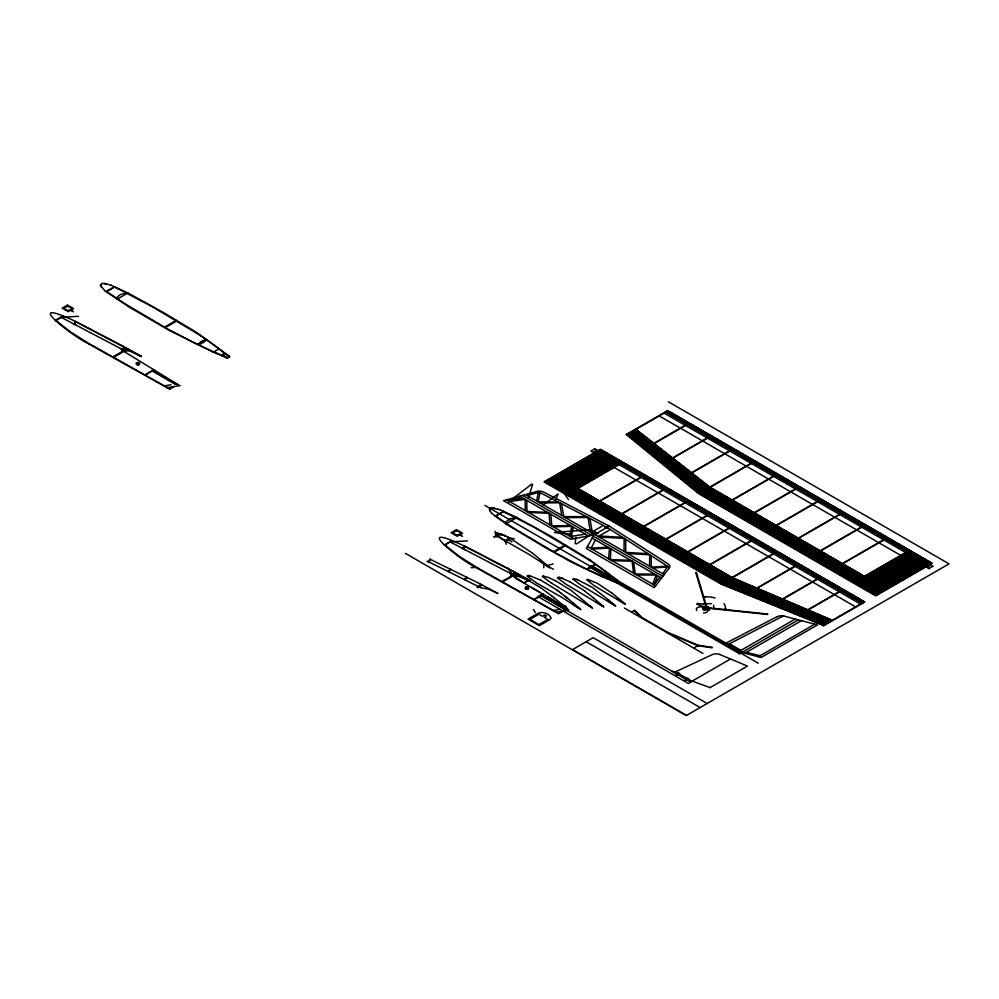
<?xml version="1.0" encoding="UTF-8"?>
<svg xmlns="http://www.w3.org/2000/svg" width="999" height="999" viewBox="0 0 999 999"><rect width="100%" height="100%" fill="white"/><g stroke="black" fill="none" stroke-linecap="round" stroke-linejoin="round"><path stroke-width="1.5" d="M141.209 356.606C137.437 355.132 126.711 347.864 125.075 352.085M496.366 533.741L495.979 533.928M751.985 539.435L751.985 536.863M760.714 544.48L760.714 541.895M811.812 496.416L811.812 493.843M820.541 501.461L820.541 498.876M839.222 512.25L839.222 509.665M847.951 517.282L847.951 514.71M854.182 520.879L854.182 518.306M875.361 533.116L875.361 530.531M880.356 536.001L880.356 533.416M889.085 541.033L889.085 538.461M890.321 541.745L890.321 539.173M895.316 544.63L895.316 542.057M916.495 556.855L916.495 554.283M921.49 559.74L921.49 557.167M922.726 560.451L922.726 557.879M930.219 564.348L930.219 562.2M931.455 563.623L931.455 562.912M100.687 285.826L105.007 290.859M491.645 513.299L489.498 509.79M497.052 535.489L495.317 533.666L496.166 534.64M501.136 538.286L495.991 534.84M515.234 577.647L513.973 576.298M514.91 576.91L523.551 582.679M526.923 575.973L536.188 582.779L561.475 597.115L580.282 609.265M554.258 600.674L531.505 587.549M625.212 604.183L623.214 602.422M649.6 566.196L649.65 554.757M624.038 551.436L624.125 538.349M606.143 455.232L606.168 452.672M614.872 460.277L614.897 457.717M621.091 463.873L621.128 461.313M623.588 465.309L623.626 462.749M629.82 468.906L629.845 466.346M632.317 470.354L632.342 467.782M638.548 473.951L638.573 471.378M641.046 475.387L641.071 472.827M644.78 477.547L644.805 474.975M647.277 478.983L647.302 476.423M653.508 482.579L653.533 480.019M656.006 484.016L656.031 481.456M659.727 486.176L659.765 483.616M662.225 487.612L662.262 485.052M664.722 489.06L664.76 486.501M668.456 491.208L668.493 488.648M670.953 492.657L670.991 490.097M673.451 494.093L673.476 491.533M677.185 496.253L677.21 493.693M679.682 497.689L679.707 495.129M683.416 499.85L683.441 497.29M685.913 501.286L685.938 498.726M688.411 502.734L688.436 500.174M692.145 504.882L692.17 502.322M694.642 506.331L694.667 503.771M697.14 507.767L697.165 505.207M700.861 509.927L700.898 507.367M703.358 511.363L703.396 508.803M705.856 512.812L705.893 510.252M707.092 513.523L707.13 510.964M709.59 514.96L709.627 512.4M712.087 516.408L712.125 513.848M714.585 517.844L714.622 515.284M715.821 518.556L715.846 515.996M718.318 442.445L718.343 439.885M718.318 520.004L718.343 517.445M720.816 443.881L720.841 441.321M720.816 521.441L720.841 518.881M722.052 444.605L722.077 442.033M722.052 522.152L722.077 519.592M723.313 445.329L723.338 442.769M724.55 446.041L724.575 443.481M724.55 523.601L724.575 521.041M727.047 447.477L727.072 444.917M727.047 525.037L727.072 522.477M728.283 448.189L728.308 445.629M729.545 448.926L729.57 446.366M729.545 526.485L729.57 523.913M730.781 449.637L730.806 447.077M730.781 527.197L730.806 524.637M732.042 450.362L732.067 447.802M733.278 451.073L733.303 448.514M733.278 528.633L733.303 526.073M735.776 452.522L735.801 449.962M735.776 530.082L735.801 527.509M737 453.234L737.037 450.674M738.273 453.958L738.298 451.398M738.273 531.518L738.298 528.958M739.497 454.67L739.535 452.11M739.497 532.23L739.535 529.67M741.995 456.118L742.032 453.558M741.995 533.678L742.032 531.106M744.492 457.554L744.53 454.995M744.492 535.114L744.53 532.554M745.729 458.266L745.766 455.706M745.729 535.826L745.766 533.266M746.99 459.003L747.027 456.443M746.99 536.55L747.027 533.99M748.226 459.715L748.263 457.155M748.226 537.275L748.263 534.702M750.724 461.151L750.761 458.591M750.724 538.711L750.761 536.151M751.96 461.863L751.985 459.303M753.221 462.599L753.258 460.039M753.221 540.147L753.258 537.587M754.457 463.311L754.482 460.751M754.457 540.871L754.482 538.299M755.719 541.595L755.756 539.035M756.955 464.747L756.98 462.187M756.955 542.307L756.98 539.747M759.452 466.196L759.477 463.636M759.452 543.743L759.477 541.183M760.689 466.908L760.714 464.348M761.95 467.632L761.975 465.072M761.95 545.192L761.975 542.632M763.186 468.344L763.211 465.784M763.186 545.904L763.211 543.344M765.684 469.792L765.709 467.232M765.684 547.34L765.709 544.78M766.92 470.504L766.945 467.944M768.181 471.228L768.206 468.668M768.181 548.788L768.206 546.228M769.417 471.94L769.442 469.38M769.417 549.5L769.442 546.94M770.679 550.224L770.704 547.664M771.915 473.389L771.94 470.829M771.915 550.936L771.94 548.376M774.412 474.825L774.437 472.265M774.412 552.385L774.437 549.825M775.636 475.536L775.674 472.977M776.91 476.273L776.935 473.713M776.91 553.821L776.935 551.261M778.134 476.985L778.171 474.425M778.134 554.532L778.171 551.972M779.407 555.269L779.432 552.709M780.631 478.421L780.669 475.861M780.631 555.981L780.669 553.421M783.129 479.87L783.166 477.31M783.129 557.417L783.166 554.857M784.365 480.581L784.402 478.022M785.626 558.866L785.664 556.306M786.862 482.017L786.9 479.458M786.862 559.577L786.9 557.017M788.124 560.302L788.161 557.742M789.36 483.466L789.397 480.906M789.36 561.013L789.397 558.453M790.596 484.178L790.621 481.618M791.857 484.902L791.895 482.342M791.857 562.462L791.895 559.902M793.094 485.614L793.119 483.054M793.094 563.174L793.119 560.614M794.355 563.898L794.392 561.338M795.591 487.062L795.616 484.49M795.591 564.61L795.616 562.05M796.852 565.347L796.89 562.787M798.089 488.499L798.114 485.939M798.089 566.058L798.114 563.498M799.325 489.21L799.35 486.65M800.586 567.494L800.611 564.934M801.822 490.659L801.847 488.086M801.822 568.206L801.847 565.646M803.084 568.943L803.109 566.383M804.32 492.095L804.345 489.535M804.32 569.655L804.345 567.095M806.817 493.543L806.842 490.971M806.817 571.091L806.842 568.531M808.054 494.255L808.079 491.683M808.054 571.803L808.079 569.243M809.315 572.539L809.34 569.979M810.551 495.691L810.576 493.131M810.551 573.251L810.576 570.691M811.812 573.975L811.837 571.416M813.049 497.14L813.074 494.567M813.049 574.687L813.074 572.127M814.272 497.852L814.31 495.279M815.546 576.136L815.571 573.576M816.77 499.288L816.807 496.728M816.77 576.848L816.807 574.288M818.044 577.572L818.069 575.012M819.267 500.736L819.305 498.164M819.267 578.284L819.305 575.724M820.541 579.02L820.566 576.448M821.765 502.172L821.802 499.612M821.765 579.732L821.802 577.172M823.001 502.884L823.039 500.324M824.262 581.168L824.3 578.608M825.499 504.32L825.536 501.76M825.499 581.88L825.536 579.32M826.76 582.617L826.797 580.044M827.996 505.769L828.034 503.209M827.996 583.329L828.034 580.756M829.257 584.053L829.295 581.493M830.494 584.765L830.531 582.205M831.73 507.917L831.755 505.357M831.73 585.476L831.755 582.917M832.991 586.213L833.029 583.641M834.227 509.365L834.252 506.805M834.227 586.925L834.252 584.353M835.489 587.649L835.526 585.089M836.725 510.801L836.75 508.241M836.725 588.361L836.75 585.801M837.961 511.513L837.986 508.953M837.986 589.085L838.024 586.525M839.222 589.81L839.247 587.237M840.459 512.962L840.484 510.402M840.459 590.521L840.484 587.949M841.72 591.246L841.745 588.686M842.956 514.398L842.981 511.838M842.956 591.957L842.981 589.398M844.217 592.682L844.242 590.122M845.454 593.406L845.479 590.834M846.69 516.558L846.715 513.998M847.951 594.842L847.976 592.282M849.187 517.994L849.212 515.434M849.187 595.554L849.212 592.994M850.449 596.278L850.474 593.718M851.685 519.443L851.71 516.883M851.685 596.99L851.71 594.43M852.909 520.154L852.946 517.594M852.946 597.727L852.971 595.167M854.182 598.438L854.207 595.879M855.406 521.59L855.444 519.03M855.406 599.15L855.444 596.59M857.904 523.039L857.941 520.479M861.638 525.187L861.675 522.627M864.135 526.635L864.172 524.075M866.633 528.071L866.67 525.511M870.366 530.232L870.391 527.672M872.864 531.668L872.889 529.108M876.598 533.828L876.623 531.268M879.095 535.264L879.12 532.704M881.593 536.713L881.618 534.153M885.326 538.861L885.351 536.301M887.824 540.309L887.849 537.749M894.043 543.906L894.08 541.346M896.54 545.342L896.578 542.782M900.274 547.502L900.311 544.942M902.771 548.938L902.809 546.378M909.003 552.534L909.028 549.974M911.5 553.983L911.525 551.411M917.731 557.579L917.756 555.007M923.963 561.176L923.988 558.603M926.46 562.612L926.485 560.052M599.912 451.635L599.937 449.625M555.456 580.706L547.489 577.135L542.594 576.46M496.353 533.491C493.581 533.691 497.839 533.266 496.016 533.266M610.901 548.938L610.377 559.627L630.469 560.239M665.958 412.212L669.392 411.65M222.44 354.408C227.198 352.822 220.192 356.631 224.5 354.32M595.754 533.229C600.486 531.643 593.493 535.427 597.802 533.166M604.982 527.784C609.615 529.495 602.959 525.624 607.117 527.784M611.425 579.045C616.146 577.347 608.94 581.181 613.548 579.045M735.551 650.749C740.296 649.175 733.278 652.896 737.587 650.686M608.603 558.816L609.49 548.126L592.032 549.038M713.823 607.854L713.561 605.194M728.608 645.541C723.576 644.093 731.131 647.452 726.573 645.579M575.112 543.818L575.936 537.2M495.442 533.478C496.528 533.528 495.204 532.729 495.966 534.415M536.65 500.986L538.274 492.519M571.416 536.313L573.176 527.26M569.83 536.213L571.765 526.348L553.259 526.848M540.059 492.607L538.186 501.835L558.066 501.948M515.059 575.936L514.497 575.549L517.295 575.736M528.633 497.714L532.542 484.365M654.857 583.578L657.504 575.849M652.734 584.19L656.093 575.024L636.813 574.999M429.033 562.037L430.144 559.253M555.781 499.712L558.016 494.218M726.498 645.366L728.546 645.329M428.708 561.85L429.857 559.115L479.707 583.666M597.852 533.404L595.804 533.404M737.637 650.923L735.639 650.986M74.188 324.088L75.487 321.416M463.174 548.663L464.46 545.991M74.538 324.3L75.812 321.703M463.524 548.876L464.785 546.278M590.983 548.501L595.392 539.947M593.181 536.263L586.363 548.551L654.208 587.649L669.342 567.882A6.194 3.571 0 0 0 668.281 564.023L609.253 526.073L543.618 492.045A6.194 3.571 0 0 0 536.775 491.496L503.508 500.649L570.504 539.285L591.858 535.302M124.9 350.786L61.026 317.27M564.535 606.043L565.834 606.955L565.272 606.331M662.674 573.738L667.782 566.383M653.858 584.84L659.902 577.172M732.067 577.709L555.307 475.661L731.917 577.859L832.08 620.416M586.6 579.645L593.893 585.489L625.499 604.42L617.394 599.138M703.383 608.803L704.045 608.803M703.983 609.053L703.421 609.04M704.445 609.452L705.107 609.452M705.032 609.702L704.457 609.665M725.374 609.64L726.161 608.866M573.151 579.083L574.325 578.846M464.91 579.795L467.307 577.584M464.31 579.457L466.758 577.235M123.726 346.478L75.4 321.366C20.03 295.379 71.179 335.427 88.436 343.756M512.674 571.178L464.41 546.091C409.091 519.742 459.99 560.039 477.422 568.331L556.018 612.212M447.952 571.465L450.561 569.18M448.476 571.665L450.974 569.517M508.479 501.923L531.805 484.04M542.994 505.257L557.667 494.118M76.124 325.15L73.127 323.589M430.082 562.512L427.085 561.288L429.582 562.25M465.109 549.725L462.112 548.164M667.694 410.639L932.067 563.274L875.661 595.841L698.513 493.568L626.261 434.553L626.823 434.203L699.1 493.231L876.335 595.454M576.435 543.931L595.566 531.705M100.462 285.04C102.273 281.493 108.179 284.69 111.301 285.327M100.599 285.564L100.462 284.902M104.395 283.579L105.22 283.691M105.007 283.666L106.044 283.816M55.42 320.479L63.112 316.034M104.87 290.746L105.919 291.558L114.71 286.688M106.631 291.658L114.71 286.988M116.995 299.275L127.897 292.982L111.126 285.264M126.136 348.014L121.703 350.574L122.577 351.086L127.048 348.501M112.85 356.93L127.073 348.726L127.81 349.151L113.586 357.355M164.51 327.148L176.199 320.392M165.272 327.585L176.935 320.854M200.15 342.332L202.522 340.959M144.855 374.925L154.108 369.593M197.565 344.568C215.334 331.556 201.935 347.39 196.091 343.818A55.295 31.931 0 0 1 194.443 343.044L166.833 328.484L124.9 303.708A14.86 8.579 0 0 0 123.701 302.934L106.955 291.783M145.117 375.087L154.37 369.742M166.708 378.796L176.411 383.891M197.977 344.705L198.764 345.055A37.25 21.503 0 0 1 200.062 345.642L212.55 351.323A27.522 15.897 0 0 0 213.898 351.898L219.006 348.813M169.655 389.248L174.176 386.563M225.824 357.43L227.447 358.092L229.82 356.718L229.058 356.106M489.435 509.478L489.61 508.666M490.584 508.104L491.408 508.041L489.697 508.553M500.274 509.902L491.645 508.004M594.742 448.788L590.859 451.024L597.527 454.882M493.469 508.179L494.193 508.266M493.993 508.241L495.017 508.404M489.91 510.939L489.735 510.539M626.298 434.503L667.632 410.639M497.577 509.028L498.314 509.215M544.967 481.693L596.765 451.785M627.26 434.39L664.11 413.111M491.52 513.199L507.092 524.662L544.992 547.39L571.553 562.15L601.148 576.248M597.439 454.932L601.348 452.672M444.393 545.054L452.097 540.609M494.967 516.196L503.683 511.263M495.604 516.233L503.683 511.575M505.981 523.851L516.883 517.557L500.599 510.027M496.928 533.416L497.839 533.541M644.692 448.688L685.202 425.299M497.077 533.266L498.164 533.591M644.954 448.838L685.464 425.449M566.858 494.405L618.718 464.46M567.12 494.555L618.98 464.61M499.512 533.891L498.451 533.491M501.573 534.502L497.365 533.304M504.982 540.809L509.915 537.999M505.182 540.896L510.064 538.086M662.874 463.561L707.18 437.987M663.136 463.711L707.442 438.136M589.035 507.08L640.784 477.197M589.335 507.242L641.071 477.372M481.481 584.615L477.035 587.175L477.922 587.687L482.38 585.102M515.122 572.589L510.676 575.149L511.563 575.661L516.021 573.076M501.835 581.505L516.058 573.301L516.795 573.726L502.572 581.93M553.483 551.723L565.184 544.967M681.33 478.621L729.457 450.836M554.258 552.16L565.921 545.429M681.593 478.783L729.72 450.999M513.936 576.186L517.47 576.086M515.347 575.499L514.822 575.611M611.076 519.93L662.936 489.997M611.338 520.079L663.199 490.147M514.348 576.323L514.91 575.699M515.734 575.524L515.384 575.761M513.911 576.023L515.322 577.285M591.158 532.455L603.321 525.424M514.435 576.947C513.199 571.99 525.861 579.245 528.459 580.219L523.701 583.004M516.62 575.899L515.909 575.786M517.257 576.023L521.753 577.41M592.507 535.739L609.253 526.073M528.633 575.499L529.695 575.711M529.745 575.736L540.709 580.132M529.957 575.786L530.544 575.923M598.201 536.525L610.377 529.495M528.046 580.257L540.971 587.924L551.523 595.779M523.813 583.166L528.696 580.357M543.793 576.186L544.443 576.286M540.684 580.119L556.718 589.959M699.225 493.231L751.048 463.311M699.512 493.406L751.348 463.474M632.991 532.554L684.827 502.634M633.254 532.704L685.089 502.784M558.191 577.297L559.165 577.422M560.564 577.759L559.303 577.472M551.436 583.066L592.207 607.804M555.519 580.744L571.053 590.359L591.858 607.429M533.828 599.512L543.081 594.168M586.538 569.143L595.416 564.26M534.103 599.662L543.356 594.318M497.514 517.445L512.674 527.509A14.86 8.579 0 0 1 513.886 528.284L555.806 553.059L583.428 567.619A55.295 31.931 0 0 0 585.077 568.394L586.95 569.28L595.704 564.46M615.509 605.918L580.631 584.964L572.976 579.158M576.823 579.47L573.613 578.746M569.83 581.78L582.817 589.685A3.184 1.836 0 0 0 583.341 590.059L584.865 591.208M587.337 579.445L587.662 579.495M588.486 579.695L587.712 579.52M721.553 506.118L773.376 476.198M721.815 506.281L773.638 476.348M655.182 545.354L707.005 515.434M655.444 545.516L707.267 515.584M555.694 603.371L565.384 608.466M586.95 569.28L587.749 569.63A37.25 21.503 0 0 1 589.035 570.217L601.523 575.899A27.522 15.897 0 0 0 602.884 576.473L608.104 573.414M544.08 615.396L542.494 616.321L538.886 614.235L529.957 619.392L538.911 624.562L547.852 619.405L544.293 617.32L545.941 616.408A1.286 0.737 0 0 0 544.143 615.334M565.359 607.33L566.858 608.191M563.149 611.138L558.628 613.823L556.106 612.3M743.581 518.843L795.416 488.923M743.855 519.005L795.679 489.073M677.097 558.016L728.92 528.096M677.359 558.166L729.195 528.246M765.509 531.505L817.332 501.573M765.796 531.668L817.632 501.748M699.138 570.741L750.961 540.809M699.4 570.891L751.223 540.971M631.58 612.075L634.228 610.551M787.687 544.305L839.522 514.385M787.949 544.455L839.784 514.535M721.465 583.628L773.288 553.708M544.68 481.53L721.728 583.853L773.551 553.858M703.271 608.279L705.856 606.78M707.092 606.68L707.329 606.543A1.723 0.999 0 0 1 708.753 607.355L708.503 607.529M704.832 608.566L707.504 607.017M705.182 608.866L707.941 607.28M705.806 609.84L708.441 608.316M809.515 556.98L861.4 527.022M809.814 557.155L861.7 527.197M746.765 593.955L794.892 566.171M747.027 594.118L795.154 566.321M693.643 648.101L697.752 645.729M831.792 569.667L883.528 539.797M832.08 569.842L883.828 539.972M772.851 604.607L817.157 579.033M773.114 604.77L817.419 579.183M678.009 673.176L678.271 673.026A1.761 1.011 0 0 1 679.695 673.838M676.248 674.775L678.421 673.513M676.773 674.974L678.858 673.776M679.445 674.013L678.271 673.026M853.77 582.492L905.618 552.547M685.239 680.032L687.437 678.758M854.033 582.642L905.893 552.709M685.789 680.219L687.874 679.008M798.651 615.097L839.135 591.72M798.938 615.272L839.422 591.895M688.436 679.27L687.025 678.421M738.411 651.835L795.241 619.03M691.283 681.655L730.569 658.94M739.535 653.808L798.413 619.817M758.391 656.718L814.834 624.138M761.3 657.379L817.507 624.899L783.666 616.008M922.402 564.984L926.31 562.737M823.651 625.324L860.489 604.058M876.036 595.279L927.834 565.372M823.351 625.898L864.784 601.985L600.411 449.35L544.03 481.905L721.166 584.178L823.975 625.574L721.728 583.853M928.92 568.543L932.829 566.296M744.767 653.259L801.523 620.629M710.064 687.612L747.489 666.108L719.667 654.445M55.507 320.629L61.201 317.37M444.48 545.204L450.187 541.945L513.911 575.249M724.725 643.793L777.197 616.62M726.897 645.117L783.191 616.008M674.949 672.09L712.212 654.657A6.206 3.584 0 0 1 719.842 654.495M541.533 562.225L549.637 567.582L528.958 554.345L501.311 538.586M560.164 604.495L568.119 609.702M572.552 604.12L580.731 609.552L579.457 608.678M600.674 604.545L602.759 605.981M612.462 603.608L614.959 605.357M622.215 602.047L623.476 602.647M62.825 316.883L62.025 317.245L78.421 316.321M451.798 541.458L451.011 541.82L467.407 540.896M709.502 487.362L886.5 589.31L709.502 487.362L635.489 429.67M584.515 602.809L592.532 608.129M595.804 601.623L603.883 606.967L565.834 584.115L557.255 577.909M607.492 600.649L615.659 606.043M546.266 565.059L546.553 564.885A2.035 1.174 0 0 0 546.116 564.535L540.322 559.59M553.696 597.477L566.858 608.229M542.382 576.573L551.436 583.104M704.095 596.977L705.306 596.59M565.422 606.518L564.56 606.018M562.012 607.255L564.772 606.405M562.425 607.529L565.059 606.718M514.485 575.586L514.473 576.198M493.818 536.675L501.186 534.627M527.222 495.541L539.36 492.232M508.354 500.836L521.578 497.377M553.109 563.948L547.352 565.584M164.335 385.876L171.029 384.752M553.309 610.451L560.014 609.328M167.208 387.637L179.758 385.614M556.193 612.212L568.743 610.189M174.788 384.178L176.935 383.891M563.773 608.753L565.709 608.179M570.204 536.5L585.339 534.153M509.353 501.51L525.137 499.425L525.224 510.564M510.414 500.287L523.726 498.613M652.822 568.056L667.282 566.933M554.395 532.405L590.983 529.707M667.344 566.083L651.36 567.17L651.148 555.719M703.683 604.445L704.482 604.395M493.931 536.913L497.777 536.688M591.42 548.076L607.879 547.19M471.078 567.644L475.624 567.432M706.156 603.833L711.525 603.583M570.354 525.536L551.848 525.836L550.786 514.235M929.22 564.21L930.481 564.185M634.078 430.519L637.112 430.507M927.984 563.498L931.717 563.473M713.586 439.71L718.019 439.697M714.847 440.447L719.292 440.422M716.083 441.158L720.516 441.133M717.344 441.883L721.79 441.87M718.581 442.594L723.014 442.582M721.078 444.043L725.511 444.018M722.314 444.755L726.748 444.73M723.576 445.479L728.009 445.467M724.812 446.191L729.245 446.178M727.309 447.639L731.743 447.614M729.807 449.075L734.24 449.063M731.043 449.787L735.476 449.775M732.304 450.524L736.738 450.499M733.541 451.236L737.974 451.211M601.386 452.485L605.819 452.472M594.617 453.034L598.888 453.009M736.038 452.672L740.471 452.659M737.274 453.384L741.708 453.371M738.536 454.12L742.969 454.095M739.772 454.832L744.205 454.807M741.033 455.556L745.466 455.544M607.604 456.081L612.05 456.068M742.269 456.268L746.703 456.256M610.102 457.53L614.547 457.505M744.767 457.717L749.2 457.692M745.991 458.429L750.436 458.404M747.264 459.153L751.698 459.14M748.488 459.865L752.934 459.852M616.333 461.126L620.766 461.101M750.986 461.313L755.431 461.288M753.483 462.749L757.929 462.737M754.72 463.461L759.153 463.449M622.564 464.722L626.997 464.697M755.981 464.185L760.426 464.173M757.217 464.91L761.65 464.885M625.062 466.158L629.495 466.146M759.715 466.346L764.148 466.333M762.212 467.782L766.645 467.769M763.448 468.506L767.881 468.481M631.293 469.755L635.726 469.742M764.71 469.23L769.143 469.218M765.946 469.942L770.379 469.93M633.791 471.203L638.224 471.178M768.443 471.378L772.876 471.366M637.524 473.351L641.957 473.339M770.941 472.827L775.374 472.814M772.177 473.538L776.61 473.526M640.022 474.787L644.455 474.775M774.675 474.975L779.108 474.962M777.172 476.423L781.605 476.411M778.408 477.135L782.841 477.122M646.241 478.384L650.686 478.371M779.67 477.859L784.103 477.847M780.906 478.571L785.339 478.558M648.738 479.832L653.184 479.82M783.403 480.019L787.836 480.007M652.472 481.98L656.905 481.968M785.901 481.456L790.334 481.443M787.125 482.167L791.57 482.155M654.969 483.429L659.402 483.416M789.622 483.616L794.068 483.591M792.12 485.052L796.565 485.039M661.201 487.025L665.634 487.012M794.617 486.501L799.063 486.476M795.853 487.212L800.286 487.187M663.698 488.461L668.131 488.449M798.351 488.648L802.784 488.636M800.848 490.097L805.281 490.072M667.432 490.621L671.865 490.609M803.346 491.533L807.779 491.52M669.929 492.057L674.362 492.045M804.582 492.245L809.015 492.232M672.427 493.506L676.86 493.481M807.08 493.693L811.513 493.668M676.161 495.654L680.594 495.641M809.577 495.129L814.01 495.117M678.658 497.102L683.091 497.077M813.311 497.29L817.744 497.265M682.379 499.25L686.825 499.238M815.808 498.726L820.241 498.713M684.877 500.699L689.322 500.674M818.306 500.174L822.739 500.149M819.542 500.886L823.975 500.861M687.374 502.135L691.82 502.122M822.04 502.322L826.473 502.31M691.108 504.295L695.541 504.27M824.537 503.771L828.97 503.746M693.606 505.731L698.039 505.719M827.035 505.207L831.468 505.194M828.258 505.919L832.704 505.906M696.103 507.18L700.536 507.155M697.339 507.892L701.773 507.867M830.756 507.367L835.201 507.342M699.837 509.328L704.27 509.315M833.253 508.803L837.699 508.791M702.334 510.776L706.768 510.751M836.987 510.964L841.42 510.939M706.068 512.924L710.501 512.912M839.485 512.4L843.918 512.387M708.566 514.373L712.999 514.348M841.982 513.848L846.415 513.823M711.063 515.809L715.496 515.796M712.299 516.52L716.733 516.508M845.716 515.996L850.149 515.984M565.446 517.607L588.124 517.544M714.797 517.969L719.23 517.944M848.213 517.445L852.646 517.42M717.294 519.405L721.728 519.393M850.711 518.881L855.144 518.868M851.947 519.592L856.38 519.58M719.792 520.854L724.225 520.829M721.016 521.565L725.461 521.54M854.445 521.041L858.878 521.016M723.513 523.001L727.959 522.989M856.942 522.477L861.375 522.465M726.011 524.45L730.456 524.425M727.247 525.162L731.693 525.137M860.676 524.625L865.109 524.612M863.173 526.073L867.607 526.061M729.745 526.598L734.19 526.585M865.671 527.509L870.104 527.497M732.242 528.046L736.688 528.021M734.74 529.482L739.173 529.47M735.976 530.194L740.409 530.182M869.392 529.67L873.838 529.657M738.473 531.643L742.906 531.618M871.89 531.106L876.335 531.093M740.971 533.079L745.404 533.066M742.207 533.791L746.64 533.778M744.705 535.239L749.138 535.214M878.121 534.702L882.554 534.69M747.202 536.675L751.635 536.663M880.619 536.151L885.052 536.138M749.7 538.111L754.133 538.099M750.936 538.823L755.369 538.811M753.433 540.272L757.866 540.259M886.85 539.747L891.283 539.722M755.931 541.708L760.364 541.695M889.347 541.183L893.78 541.171M757.155 542.42L761.6 542.407M758.428 543.156L762.861 543.144M759.652 543.868L764.098 543.856M893.081 543.344L897.514 543.319M762.15 545.304L766.595 545.292M895.579 544.78L900.012 544.767M764.647 546.753L769.093 546.74M765.883 547.464L770.329 547.452M768.381 548.901L772.826 548.888M901.81 548.376L906.243 548.364M770.878 550.349L775.324 550.324M904.307 549.825L908.74 549.8M772.115 551.061L776.548 551.048M773.376 551.785L777.821 551.773M774.612 552.497L779.045 552.484M777.11 553.946L781.543 553.921M910.526 553.421L914.972 553.396M779.607 555.382L784.04 555.369M913.024 554.857L917.469 554.845M780.843 556.093L785.276 556.081M782.105 556.83L786.538 556.805M783.341 557.542L787.774 557.517M785.838 558.978L790.271 558.965M919.255 558.453L923.688 558.441M787.075 559.69L791.508 559.677M788.336 560.427L792.769 560.402M789.572 561.138L794.005 561.113M792.07 562.574L796.503 562.562M794.567 564.023L799 563.998M795.791 564.735L800.236 564.71M797.065 565.459L801.498 565.446M798.288 566.171L802.734 566.158M800.786 567.619L805.231 567.594M802.022 568.331L806.468 568.306M803.283 569.055L807.729 569.043M804.52 569.767L808.965 569.755M805.781 570.504L810.226 570.479M807.017 571.216L811.463 571.191M808.253 571.928L812.686 571.903M809.515 572.652L813.96 572.639M810.751 573.364L815.184 573.351M812.012 574.1L816.458 574.075M813.248 574.812L817.681 574.787M815.746 576.248L820.179 576.236M816.982 576.96L821.415 576.947M818.243 577.697L822.676 577.672M819.48 578.409L823.913 578.384M820.741 579.133L825.174 579.12M821.977 579.845L826.41 579.832M823.213 580.556L827.647 580.544M824.475 581.293L828.908 581.268M825.711 582.005L830.144 581.98M826.972 582.729L831.405 582.717M828.208 583.441L832.642 583.428M830.706 584.89L835.139 584.865M831.93 585.601L836.375 585.576M833.203 586.326L837.637 586.313M834.427 587.037L838.873 587.025M835.701 587.774L840.134 587.749M836.925 588.486L841.37 588.461M838.161 589.198L842.607 589.173M839.422 589.922L843.868 589.909M840.659 590.634L845.104 590.621M841.92 591.371L846.365 591.346M843.156 592.082L847.602 592.057M844.417 592.807L848.863 592.794M845.654 593.518L850.099 593.506M846.89 594.23L851.323 594.218M848.151 594.954L852.597 594.942M849.387 595.679L853.82 595.654M850.649 596.403L855.094 596.391M851.885 597.115L856.318 597.102M860.614 602.147L864.522 602.135M631.318 437.712L646.278 437.699M640.134 444.905L655.444 444.892M592.12 454.47L601.323 454.458M589.622 455.919L603.821 455.894M654.208 456.418L670.104 456.406M656.006 457.867L671.952 457.842M549.263 479.258L561.388 479.233M539.885 502.847L559.69 502.822M501.186 534.215L503.009 535.027M502.01 534.652L499.463 533.728M504.92 535.651L509.677 538.136M222.502 354.595L224.563 354.595M667.195 410.926L668.131 410.926M666.221 412.375L670.629 412.375M667.494 413.099L671.89 413.099M668.718 413.811L673.126 413.811M669.992 414.535L674.387 414.535M671.216 415.247L675.624 415.247M672.452 415.971L676.86 415.971M673.713 416.695L678.121 416.695M674.949 417.407L679.357 417.407M676.211 418.131L680.619 418.131M677.447 418.843L681.855 418.843M678.708 419.58L683.116 419.58M679.944 420.292L684.352 420.292M681.181 421.004L685.589 421.004M682.442 421.728L686.85 421.728M683.678 422.44L688.086 422.44M684.939 423.176L689.347 423.176M686.176 423.888L690.584 423.888M688.673 425.324L693.081 425.324M689.909 426.036L694.317 426.036M691.171 426.773L695.579 426.773M692.407 427.485L696.815 427.485M693.668 428.209L698.076 428.209M694.904 428.921L699.312 428.921M696.141 429.632L700.536 429.632M697.402 430.369L701.81 430.369M698.638 431.081L703.034 431.081M699.899 431.805L704.307 431.805M631.555 431.943L638.96 431.943M701.136 432.517L705.531 432.517M629.033 433.404L640.784 433.404M703.633 433.966L708.029 433.966M627.797 434.827L642.607 434.827M704.857 434.677L709.265 434.677M706.131 435.402L710.526 435.402M707.354 436.113L711.763 436.113M708.628 436.85L713.024 436.85M709.852 437.562L714.26 437.562M712.349 438.998L716.758 438.998M634.84 440.596L649.949 440.596M636.613 442.02L651.773 442.02M719.817 443.306L724.287 443.306M638.336 443.456L653.621 443.456M726.048 446.903L730.506 446.903M643.656 447.789L659.115 447.789M728.546 448.351L733.004 448.351M645.429 449.213L660.938 449.213M599.974 449.6L600.849 449.6M598.738 450.312L602.085 450.312M647.152 450.649L662.787 450.649M598.888 451.048L603.346 451.048M600.112 451.76L604.582 451.76M734.777 451.948L739.235 451.948M602.609 453.196L607.08 453.196M650.686 453.534L666.433 453.534M603.846 453.908L608.316 453.908M605.107 454.645L609.577 454.645M652.472 454.982L668.281 454.982M606.343 455.357L610.814 455.357M608.841 456.793L613.311 456.793M743.493 456.98L747.964 456.98M587.1 457.342L606.256 457.342M611.338 458.241L615.809 458.241M584.602 458.778L608.728 458.766M612.574 458.953L617.045 458.953M613.836 459.677L618.306 459.677M582.13 460.202L611.188 460.227M615.072 460.389L619.542 460.389M749.725 460.576L754.195 460.576M659.502 460.726L675.599 460.726M579.632 461.65L613.661 461.65M617.569 461.838L622.04 461.838M752.222 462.025L756.693 462.025M661.288 462.175L677.447 462.175M618.806 462.549L623.264 462.549M577.135 463.086L616.096 463.086M620.067 463.274L624.537 463.274M663.024 463.611L679.27 463.598M621.303 463.986L625.761 463.986M574.637 464.535L618.543 464.535M664.81 465.059L681.093 465.059M623.801 465.434L628.259 465.434M758.453 465.621L762.924 465.621M572.14 465.971L616.046 465.971M666.545 466.496L682.941 466.496M626.298 466.87L630.756 466.87M760.951 467.057L765.421 467.057M569.642 467.42L613.548 467.42M627.534 467.582L631.992 467.582M668.306 467.919L684.765 467.919M628.796 468.319L633.254 468.319M567.145 468.856L611.051 468.856M630.032 469.031L634.49 469.031M670.104 469.368L686.613 469.368M564.647 470.304L608.553 470.304M632.529 470.467L636.987 470.467M671.84 470.804L688.461 470.804M767.182 470.654L771.64 470.654M562.162 471.74L606.056 471.74M635.027 471.915L639.485 471.915M769.68 472.09L774.138 472.09M673.626 472.252L690.259 472.252M636.251 472.627L640.721 472.627M559.665 473.176L603.583 473.164M675.361 473.688L692.107 473.688M638.748 474.063L643.219 474.063M773.413 474.25L777.871 474.25M557.13 474.612L601.086 474.612M677.122 475.112L693.93 475.112M641.246 475.512L645.716 475.512M775.911 475.686L780.369 475.686M555.981 476.048L598.588 476.048M642.482 476.223L646.952 476.223M554.308 476.373L556.431 476.373M678.883 476.573L695.779 476.56M643.743 476.948L648.214 476.948M558.516 477.472L596.091 477.485M644.979 477.659L649.45 477.659M551.76 477.809L558.928 477.809M561.038 478.933L593.593 478.933M647.477 479.108L651.947 479.108M782.13 479.283L786.6 479.283M682.417 479.458L699.425 479.445M563.536 480.369L591.096 480.369M649.974 480.544L654.445 480.544M546.703 480.694L563.886 480.681M784.627 480.731L789.098 480.731M684.178 480.881L701.273 480.881M651.211 481.256L655.681 481.256M653.708 482.704L658.179 482.704M788.361 482.879L792.831 482.879M568.556 483.241L586.126 483.241M687.699 483.766L704.944 483.753M656.206 484.14L660.676 484.14M790.858 484.328L795.329 484.328M571.116 484.677L583.628 484.677M657.442 484.852L661.9 484.852M658.703 485.576L663.174 485.576M793.356 485.764L797.826 485.764M573.613 486.126L581.131 486.126M553.196 486.451L573.826 486.451M659.939 486.288L664.397 486.288M691.233 486.65L708.591 486.638M576.111 487.562L578.633 487.562M555.694 487.887L576.323 487.887M662.437 487.737L666.895 487.737M692.994 488.074L710.851 488.074M797.09 487.924L801.56 487.924M664.934 489.173L669.392 489.173M799.587 489.36L804.058 489.36M694.73 489.522L713.348 489.522M666.171 489.885L670.629 489.885M802.085 490.809L806.555 490.809M696.515 490.959L715.821 490.946M668.668 491.333L673.126 491.333M698.276 492.382L718.318 492.382M671.166 492.769L675.624 492.769M805.818 492.957L810.276 492.957M565.646 493.643L586.276 493.643M700.249 493.831L720.816 493.831M673.663 494.218L678.121 494.218M808.316 494.405L812.774 494.405M674.887 494.93L679.357 494.93M568.144 495.079L588.773 495.079M702.747 495.267L723.313 495.267M810.813 495.841L815.271 495.841M677.384 496.366L681.855 496.366M570.641 496.528L591.271 496.528M812.05 496.553L816.508 496.553M705.244 496.715L725.811 496.715M679.882 497.814L684.352 497.814M814.547 498.002L819.005 498.002M707.742 498.151L728.308 498.151M681.118 498.526L685.589 498.526M817.045 499.438L821.503 499.438M710.239 499.587L730.806 499.587M683.616 499.962L688.086 499.962M578.109 500.836L598.738 500.836M712.737 501.036L733.303 501.036M686.113 501.411L690.584 501.411M820.766 501.598L825.236 501.598M580.606 502.272L601.236 502.272M715.234 502.472L735.801 502.472M688.611 502.847L693.081 502.847M823.263 503.034L827.734 503.034M583.104 503.721L603.733 503.721M689.847 503.558L694.317 503.558M717.707 503.908L738.273 503.908M825.761 504.483L830.231 504.483M585.601 505.157L606.231 505.157M692.344 505.007L696.815 505.007M720.204 505.344L740.771 505.344M694.842 506.443L699.312 506.443M829.495 506.63L833.965 506.63M722.702 506.78L743.268 506.78M491.021 508.054L492.37 508.054M590.571 508.029L611.188 508.029M831.992 508.079L836.463 508.079M725.199 508.229L745.766 508.229M698.576 508.603L703.034 508.603M593.069 509.465L613.686 509.465M834.49 509.515L838.96 509.515M727.697 509.665L748.263 509.665M701.073 510.039L705.531 510.039M835.726 510.227L840.196 510.227M595.566 510.914L616.183 510.914M730.194 511.113L750.761 511.113M703.571 511.488L708.029 511.488M838.223 511.675L842.694 511.675M704.807 512.2L709.265 512.2M598.064 512.35L618.681 512.35M732.692 512.549L753.258 512.549M840.721 513.111L845.191 513.111M707.304 513.636L711.763 513.636M600.561 513.786L621.178 513.786M843.218 514.56L847.689 514.56M709.802 515.084L714.26 515.084M603.021 515.222L623.651 515.222M844.455 515.272L848.913 515.272M737.649 515.422L758.216 515.422M605.494 516.67L626.123 516.67M846.952 516.708L851.41 516.708M740.147 516.858L760.714 516.858M713.523 517.232L717.994 517.232M607.991 518.119L628.621 518.119M742.644 518.306L763.211 518.306M849.45 518.156L853.908 518.156M716.021 518.681L720.491 518.681M610.489 519.555L631.118 519.555M745.142 519.742L765.709 519.742M718.518 520.117L722.989 520.117M853.183 520.304L857.641 520.304M612.986 521.003L633.616 521.003M747.639 521.191L768.231 521.166M855.681 521.753L860.139 521.753M722.252 522.277L726.723 522.277M615.484 522.44L636.076 522.427M750.112 522.614L770.729 522.614M858.178 523.189L862.636 523.189M724.75 523.713L729.22 523.713M617.956 523.863L638.573 523.863M859.402 523.901L863.873 523.901M752.609 524.05L773.226 524.05M620.454 525.312L641.071 525.312M861.9 525.349L866.37 525.349M755.107 525.499L775.724 525.499M728.483 525.874L732.954 525.874M622.951 526.748L643.568 526.748M864.397 526.785L868.868 526.785M757.604 526.935L778.221 526.935M730.981 527.31L735.451 527.31M605.057 528.021L607.105 528.021M625.449 528.196L646.066 528.196M866.895 528.221L871.365 528.221M760.102 528.384L780.694 528.359M733.478 528.758L737.949 528.758M868.131 528.946L872.602 528.946M627.946 529.632L648.538 529.62M762.599 529.82L783.191 529.807M870.629 530.382L875.099 530.382M737.212 530.906L741.67 530.906M630.444 531.081L651.036 531.056M765.097 531.268L785.689 531.243M873.126 531.818L877.597 531.818M739.71 532.355L744.168 532.355M632.904 532.504L653.533 532.504M874.362 532.542L878.833 532.542M767.557 532.692L788.186 532.692M495.816 533.279L496.515 533.454M496.228 533.254L496.903 533.441M875.624 533.266L880.094 533.266M635.401 533.941L656.031 533.941M876.86 533.978L881.33 533.978M770.054 534.128L790.684 534.128M743.443 534.502L747.901 534.502M637.899 535.389L658.528 535.389M772.552 535.576L793.181 535.576M879.357 535.414L883.828 535.414M745.941 535.951L750.399 535.951M640.396 536.825L661.001 536.813M775.049 537.012L795.679 537.012M881.855 536.863L886.325 536.863M748.438 537.387L752.896 537.387M883.091 537.574L887.549 537.574M642.894 538.274L663.498 538.249M777.547 538.461L798.176 538.461M884.352 538.299L888.823 538.299M885.589 539.01L890.047 539.01M645.366 539.697L665.996 539.697M752.16 539.547L756.63 539.547M780.044 539.897L800.674 539.897M888.086 540.459L892.544 540.459M754.657 540.983L759.128 540.983M647.864 541.133L668.493 541.133M782.542 541.346L803.146 541.321M890.584 541.895L895.042 541.895M650.361 542.582L670.991 542.582M891.82 542.607L896.278 542.607M785.014 542.769L805.644 542.769M894.317 544.055L898.775 544.055M652.859 544.018L673.451 544.005M787.512 544.205L808.141 544.205M760.888 544.58L765.359 544.58M896.815 545.491L901.273 545.491M655.356 545.466L675.948 545.442M790.009 545.654L810.639 545.654M763.386 546.016L767.856 546.016M898.039 546.203L902.509 546.203M899.312 546.94L903.77 546.94M657.854 546.903L678.446 546.89M792.507 547.09L813.136 547.09M900.536 547.652L905.007 547.652M767.12 548.176L771.59 548.176M660.314 548.326L680.943 548.326M795.004 548.538L815.634 548.538M903.034 549.088L907.504 549.088M769.617 549.612L774.088 549.612M797.502 549.974L818.131 549.974M905.531 550.536L910.002 550.536M665.309 551.211L685.876 551.211M906.767 551.248L911.238 551.248M908.029 551.972L912.499 551.972M667.807 552.659L688.373 552.659M802.472 552.847L823.089 552.847M909.265 552.684L913.735 552.684M775.848 553.209L780.319 553.209M670.304 554.095L690.871 554.095M903.62 554.045L907.979 554.045M911.762 554.133L916.233 554.133M778.346 554.657L782.804 554.657M804.969 554.283L825.624 554.27M672.802 555.544L693.368 555.544M901.123 555.481L910.476 555.481M914.26 555.569L918.73 555.569M807.467 555.719L828.121 555.706M915.496 556.281L919.967 556.281M898.625 556.93L913.024 556.93M916.757 557.017L921.228 557.017M809.964 557.167L830.619 557.155M917.994 557.729L922.464 557.729M784.577 558.254L789.035 558.254M677.772 558.404L698.338 558.404M812.462 558.603L833.116 558.591M920.491 559.165L924.962 559.165M680.269 559.852L700.836 559.852M893.668 559.79L918.056 559.79M921.727 559.877L926.185 559.877M814.959 560.052L835.614 560.039M922.989 560.614L927.459 560.614M891.17 561.238L920.579 561.251M682.767 561.288L703.333 561.288M924.225 561.326L928.683 561.326M817.419 561.475L838.111 561.475M790.796 561.85L795.266 561.85M925.486 562.05L929.957 562.05M685.264 562.724L705.831 562.724M888.673 562.674L923.101 562.674M926.722 562.762L931.18 562.762M819.917 562.912L840.609 562.912M793.293 563.286L797.764 563.286M687.762 564.173L708.328 564.173M886.175 564.123L925.598 564.123M822.414 564.36L843.106 564.36M690.234 565.596L710.801 565.596M883.678 565.559L927.547 565.546M824.912 565.796L845.566 565.784M799.525 566.883L803.995 566.883M881.205 566.982L925.049 566.982M692.732 567.045L713.298 567.045M827.409 567.245L848.064 567.22M878.708 568.431L922.577 568.443M695.229 568.481L715.796 568.481M829.907 568.681L850.561 568.668M876.21 569.867L920.079 569.892M697.727 569.917L718.293 569.917M832.379 570.104L853.059 570.104M873.713 571.316L917.582 571.328M700.224 571.366L720.791 571.366M834.877 571.553L855.556 571.553M871.215 572.752L915.109 572.752M702.722 572.802L723.251 572.789M837.374 572.989L858.054 572.989M705.182 574.238L725.749 574.238M868.718 574.2L912.611 574.2M839.872 574.437L860.551 574.437M528.508 575.499L527.697 575.436M814.485 575.524L818.955 575.524M866.258 575.624L910.114 575.636M707.679 575.674L728.246 575.674M842.369 575.874L863.049 575.874M543.319 576.111L542.744 576.136M710.177 577.11L730.744 577.11M865.484 577.085L907.616 577.085M524.05 578.359L521.878 577.472M844.867 577.322L865.521 577.297M523.751 578.009L528.046 580.319M561.75 578.134L569.792 581.768M562.949 578.521L562.162 578.271M712.674 578.558L733.591 578.558M867.956 578.508L905.156 578.508M611.425 578.896L613.486 578.896M847.364 578.758L868.019 578.746M715.172 579.994L736.975 579.994M870.454 579.944L902.659 579.944M849.824 580.182L870.516 580.182M872.889 581.393L900.161 581.393M717.669 581.443L740.384 581.418M852.322 581.63L873.014 581.63M720.142 582.867L743.768 582.867M875.386 582.829L897.664 582.829M829.432 584.153L833.903 584.153M723.164 584.303L747.14 584.303M877.834 584.278L895.191 584.253M880.331 585.714L892.731 585.714M726.66 585.751L750.574 585.751M730.219 587.187L753.958 587.187M733.716 588.636L757.342 588.636M864.847 588.823L885.526 588.823M740.771 591.52L764.123 591.495M744.292 592.944L767.507 592.944M747.851 594.38L770.878 594.38M874.799 594.567L877.272 594.567M751.348 595.829L774.262 595.829M754.894 597.265L777.672 597.252M853.121 597.827L857.529 597.827M854.382 598.551L858.79 598.551M758.391 598.713L781.043 598.688M855.619 599.275L860.027 599.275M856.88 599.999L861.288 599.999M858.116 600.711L862.524 600.711M859.377 601.435L863.785 601.435M861.85 602.859L863.198 602.872M768.968 603.021L791.245 603.021M772.527 604.457L794.617 604.457M776.023 605.906L798.001 605.906M779.582 607.342L801.385 607.342M783.104 608.766L804.782 608.766M786.625 610.227L808.166 610.214M790.159 611.65L811.55 611.65M793.656 613.099L814.922 613.099M797.202 614.535L818.356 614.535M804.257 617.419L825.124 617.419M811.313 620.304L831.905 620.292M814.834 621.728L829.757 621.728M821.89 624.612L824.887 624.612M629.557 436.251L644.455 436.276M633.079 439.135L648.101 439.148M641.895 446.328L657.267 446.341M648.95 452.097L664.61 452.11M657.767 459.29L673.776 459.303M680.656 477.997L697.602 478.022M566.058 481.805L588.598 481.818M545.704 482.117L566.358 482.142M685.938 482.305L703.134 482.33M548.201 483.566L568.856 483.578M550.699 485.002L571.353 485.027M689.46 485.189L706.768 485.214M558.166 489.31L578.821 489.335M560.664 490.759L581.318 490.771M563.161 492.195L583.816 492.22M573.114 497.952L593.768 497.964M575.611 499.388L596.266 499.413M588.074 506.58L608.728 506.605M735.152 513.973L755.756 513.998M563.686 516.595L586.401 516.645M503.359 534.989L504.745 535.551M504.445 535.589L502.922 534.815M509.39 537.762L532.042 552.847M662.812 549.775L683.416 549.787M799.974 551.398L820.629 551.411M675.274 556.967L695.866 556.98M896.165 558.354L915.521 558.366M558.953 577.41L561.888 578.184M854.857 583.054L875.511 583.066M857.354 584.49L878.009 584.515M859.852 585.938L880.506 585.951M862.349 587.375L883.004 587.4M737.237 590.059L760.714 590.072M867.307 590.247L884.677 590.259M869.804 591.683L882.179 591.708M761.925 600.137L784.452 600.149M765.471 601.573L787.836 601.598M800.736 615.958L821.74 615.983M807.779 618.843L828.496 618.856M818.356 623.151L827.322 623.176M687.412 424.6L691.845 424.612M702.359 433.229L706.805 433.254M711.088 438.274L715.521 438.286M882.791 587.137L890.234 587.162M872.302 593.131L879.744 593.144M635.227 573.975L654.507 574.113M885.239 588.586L887.736 588.598M612.225 560.689L632.404 561.251M671.753 670.916L691.495 681.58M528.483 512.45L549.025 513.311M526.723 511.438L547.44 512.4M599.113 537.05L624.213 538.411M627.759 553.583L649.737 554.77M648.039 553.683L625.799 552.385L625.624 539.285M599.412 535.963L622.539 537.337M554.782 532.617L570.704 534.078M705.893 607.542L767.731 614.048M706.83 608.091L767.619 614.447M697.339 603.421L704.482 604.295L703.421 603.883M703.92 596.977L705.219 597.152M707.067 607.205L707.767 607.305M707.18 607.817L706.243 607.679L695.729 572.539M705.831 607.916L706.768 608.054M707.304 609.477L708.004 609.577M676.773 674.4L677.709 674.537M687 678.945L687.699 679.045M137.038 364.111L139.098 364.41M136.626 364.348L138.449 364.623M526.011 588.686L527.984 588.836M525.611 588.923L527.422 589.198M137.188 362.662L139.098 362.949M526.161 587.237L528.071 587.537M698.451 645.292L712.349 647.377M698.251 645.716L712.15 647.802M137 362.687A1.823 1.049 0 0 1 139.748 363.599A1.823 1.049 0 0 1 137 364.51A1.823 1.049 0 0 1 137 362.687L139.011 363.012M138.824 364.535L136.826 364.223L138.973 364.485M525.986 587.262A1.823 1.049 0 0 1 528.721 588.174A1.823 1.049 0 0 1 525.986 589.085A1.823 1.049 0 0 1 525.986 587.262L527.984 587.587M527.809 589.11L525.811 588.798L527.959 589.06M137.45 362.612L139.211 362.887M136.826 362.974L138.599 363.249L136.651 362.874M137.188 363.174L138.386 363.361L137.013 363.074M138.649 364.061L137.45 363.873L138.474 363.961M173.089 382.617L174.288 382.804M706.655 607.442L707.529 607.579M526.423 587.187L528.196 587.462M525.811 587.549L527.572 587.824M526.161 587.749L527.372 587.936M526.423 588.448L527.634 588.636M563.973 606.593L564.86 606.73M562.062 607.192L563.274 607.38M677.597 673.925L678.471 674.063M686.613 679.17L687.499 679.308M137.65 363.748L138.299 363.848M136.738 364.273L138.686 364.585M703.858 606.992L704.832 607.142M526.635 588.324L527.285 588.423M525.724 588.848L527.659 589.16M676.36 674.637L677.334 674.787M685.376 679.882L686.35 680.032M136.776 362.799L138.886 363.074M136.776 364.435L138.149 364.647M509.677 538.061L514.385 538.811M525.749 587.375L527.872 587.649M525.636 587.449L527.659 587.774M525.749 589.01L527.135 589.223M137.363 363.923L138.824 364.16M525.986 587.649L527.46 587.887M526.336 588.498L527.809 588.736M173.739 382.417L174.875 382.592M563.361 606.78L564.51 606.967M562.712 606.992L563.861 607.18M526.548 588.374L527.46 588.536M677.185 674.163L678.096 674.313M686.201 679.407L687.112 679.557M685.789 679.645L686.7 679.795M709.527 609.415L707.941 609.14L708.591 609.952M508.329 539.997L508.741 539.697M137.737 362.587L139.011 362.799M137.512 363.361L138.187 363.486M526.723 587.162L527.984 587.375M526.485 587.936L527.16 588.061M678.009 673.688L678.683 673.801M137.325 363.261L138.274 363.424M705.444 608.141L706.393 608.316M526.311 587.837L527.247 588.011M226.361 357.592L227.035 357.917M498.863 533.591L498.014 533.566M502.01 534.49L502.834 534.79M507.067 536.625L509.827 538.049M615.334 582.167L610.901 580.357M614.81 582.005L616.458 582.679L618.806 581.393M577.697 579.782L576.585 579.408M519.705 576.423L520.429 576.673M521.815 577.172L520.117 576.56M565.097 605.981L565.834 606.955M72.103 310.714L71.341 310.539L73.514 311.788M461.088 535.289L460.314 535.114L462.5 536.376M746.315 652.359L760.127 655.719M741.795 652.497L761.188 657.454M226.498 357.717L221.915 355.781M540.084 592.469L517.644 579.37M62.138 317.245L62.787 317.445M451.123 541.82L451.773 542.02M116.496 287.999L117.17 288.286M117.32 288.374L152.11 306.581L200.474 335.589M213.162 352.11L222.153 355.881M505.482 512.574L506.443 512.999M506.218 536.376L504.507 535.452M602.147 576.685L611.138 580.456M696.728 604.183L705.007 607.142L703.945 606.53M692.232 681.118L710.152 687.624M114.473 287.063L117.62 288.499M503.446 511.638L535.102 527.772L589.447 560.164M227.797 357.779L216.658 353.084A26.299 15.185 0 0 0 215.634 352.622L213.898 351.898M616.77 582.355L605.644 577.659A26.299 15.185 0 0 0 604.607 577.197L602.884 576.473M667.195 632.667L698.014 645.754M667.669 632.33L698.488 645.404M732.417 577.647L832.429 620.317M731.917 577.859L831.817 620.579M127.785 292.919L121.291 294.23A19.58 11.301 0 0 0 119.081 295.504L116.708 297.739L116.821 299.238M516.758 517.494L510.277 518.806A19.58 11.301 0 0 0 508.066 520.092L505.681 522.315L505.806 523.813M127.747 292.894L163.711 312.712A2.273 1.311 0 0 1 164.423 313.112L196.029 332.043L228.034 355.344M516.733 517.47L552.697 537.287A2.273 1.311 0 0 1 553.396 537.687L590.534 560.352M548.226 566.321L553.309 569.255M428.733 561.838L481.068 587.837L488.261 589.073L497.689 593.406M537.599 491.321L607.017 527.36L669.542 567.494M75.424 321.516L141.471 356.393L123.726 346.653M464.373 545.941L512.712 571.053M479.508 583.541L497.777 593.319M512.674 571.041L530.457 580.968L512.712 571.228M88.524 343.806L167.033 387.637M89.148 343.656L167.42 387.624M478.121 568.231L556.393 612.2M668.343 401.785L949.05 563.848L686.263 715.571L405.494 553.396M665.259 411.775L929.632 564.41M926.373 562.699L932.891 566.458M663.761 412.912L928.133 565.546M922.489 564.934L929.157 568.781M659.352 415.996L923.338 568.419M710.152 487.262L886.55 589.11M598.476 450.736L862.849 603.371M594.892 448.876L601.41 452.634M596.503 451.635L860.851 604.258M591.508 454.383L855.531 606.818M555.669 475.624L732.067 577.472M525.924 494.792L664.173 574.6M522.614 495.392L662.849 576.348M519.58 496.216L588.486 535.963M592.12 538.061L661.525 578.096M707.329 606.543L708.766 607.38M706.63 606.518L708.978 607.867M704.894 607.342L707.504 608.853M708.154 609.19L709.715 610.089M506.568 499.8L573.913 538.648M590.272 560.164L618.369 580.968M729.507 643.781L740.946 650.374M227.884 355.219L229.358 356.343M741.945 652.409L591.508 565.534L589.123 566.908L739.535 653.771M102.422 283.466L101.598 283.529M484.852 505.382L758.253 663.224M100.874 286.263L101.274 286.975M213.424 352.235L168.681 330.057L129.021 306.993L105.981 291.621M600.936 576.161L602.409 576.81M588.124 579.595L597.477 583.391L612.399 593.431M612.275 593.331L620.541 600.137M620.304 599.924L621.091 600.624M620.953 600.511L622.502 601.848M531.918 552.734L534.977 555.144M508.129 539.572L511.938 541.783M577.547 579.732L591.833 587.087A4.783 2.76 0 0 0 592.569 587.587L609.253 600.436M641.433 617.22L667.694 632.379M624.363 608.041L702.946 653.421M496.965 535.402L498.051 536.263M609.165 600.387L612.312 603.046M505.219 540.646L498.189 536.55M548.439 566.508L546.703 565.009M611.987 602.797L612.774 603.458M548.488 566.583L549.263 567.22M584.69 591.071L591.42 596.278A7.53 4.346 0 0 1 592.27 596.977L593.593 598.051M593.418 597.914L600.973 604.407M602.522 605.781L603.196 606.381M556.568 589.835L558.628 591.358M558.341 591.121L560.664 592.869M560.476 592.744L565.596 596.74M565.184 596.403L566.62 597.539M567.245 598.064L568.556 599.1M573.176 603.046L574 603.758M573.414 603.259L575.911 605.382M575.636 605.157L577.822 607.017M577.497 606.73L579.582 608.553M528.246 580.444L521.49 577.047M521.141 577.185L522.227 577.609M518.968 576.198L516.845 575.661M551.436 595.691L553.983 597.714M123.938 349.288L122.49 348.451L121.166 349.175L122.665 350.05M512.912 573.863L511.476 573.026L510.152 573.751L511.65 574.625M125.162 352.16L179.695 385.651M514.622 577.247L516.62 578.708M562.749 605.069L565.247 607.23M515.759 578.221L519.38 580.544M557.43 602.747L548.114 597.102M563.561 606.768L555.369 601.361M566.183 608.516L561.538 605.556M567.794 609.415L566.558 608.366M568.206 609.79L564.335 607.417M675.474 671.815L691.87 681.281M568.681 610.227L567.707 609.527M152.697 370.704L175.762 384.028M541.683 595.279L564.747 608.603M152.347 371.016L175.087 384.14M541.321 595.591L564.06 608.716M167.12 387.724L169.705 389.21M89.236 343.706L70.629 332.018L55.944 320.417M478.209 568.281L459.615 556.593L444.93 544.992M707.13 703.496L593.156 637.687L572.527 649.6L686.5 715.396M586.163 641.733L700.137 707.529M587.449 546.465L655.594 585.839M560.839 605.119L558.928 603.683M635.938 429.32L709.889 487.075M635.751 429.52L709.74 487.262M618.181 581.343L604.295 570.566A52.585 30.357 0 0 1 603.146 569.742L601.023 568.206A53.621 30.957 0 0 0 599.887 567.382L593.618 563.049A69.343 40.035 0 0 0 592.482 562.25L589.16 559.964M229.208 356.768L215.309 345.991A52.585 30.357 0 0 1 214.161 345.154L212.05 343.631A53.621 30.957 0 0 0 210.901 342.807L204.645 338.474A69.343 40.035 0 0 0 203.496 337.674L200.175 335.389M547.527 565.958L549.487 567.432M497.727 517.594L495.929 516.358M540.534 559.777L535.414 555.506M573.351 603.184L568.144 598.763M566.445 597.402L567.444 598.214M634.727 610.227L641.483 617.145M634.078 610.426L640.834 617.357M563.448 492.407L568.468 499.575M703.421 606.942L703.771 607.442A4.483 2.585 0 0 0 698.064 607.342A4.483 2.585 0 0 0 696.84 610.589M533.454 609.527L535.452 612.649M507.654 567.732L510.651 572.652M724.75 608.766L725.249 609.602M622.976 602.222L623.089 602.897M580.606 609.452L579.782 608.703M100.774 286.014L100.487 285.165M494.955 531.268L496.078 533.466M505.007 540.659L506.393 544.305M696.453 572.452L707.067 608.229M561.513 503.733L563.798 516.595M589.897 518.456L592.207 531.843M588.011 517.507L590.359 531.992M559.665 502.772L561.713 515.459M633.641 562.175L635.314 574.125M632.055 561.251L633.553 573.114M549.025 513.111L549.987 524.762M864.135 601.648L864.172 602.335M526.723 500.337L526.985 511.488M710.826 435.576L710.851 438.136M695.866 426.935L695.903 429.508M680.918 418.306L680.943 420.866M928.958 561.475L928.958 564.048M927.721 560.764L927.721 563.336M925.224 559.315L925.224 561.9M920.229 556.443L920.229 559.015M918.993 555.719L918.993 558.304M915.259 553.571L915.259 556.143M913.998 552.847L913.998 555.419M912.761 552.122L912.761 554.707M910.264 550.686L910.264 553.259M907.766 549.25L907.766 551.823M906.53 548.538L906.53 551.111M905.269 547.802L905.269 550.387M904.033 547.09L904.033 549.675M901.535 545.654L901.535 548.226M899.038 544.205L899.038 546.79M897.814 543.493L897.814 546.078M892.819 540.609L892.819 543.194M891.583 539.897L891.583 542.482M886.588 537.012L886.588 539.597M884.09 535.576L884.09 538.149M882.854 534.865L882.854 537.437M877.859 531.98L877.859 534.552M874.125 529.82L874.125 532.405M871.628 528.384L871.628 530.956M869.13 526.935L869.13 529.52M867.894 526.223L867.894 528.808M865.396 524.787L865.396 527.36M862.899 523.339L862.899 525.924M862.899 600.936L862.899 602.996M861.675 600.224L861.675 602.759M860.401 521.903L860.401 524.475M860.401 599.487L860.401 602.035M859.177 521.191L859.177 523.763M859.177 598.776L859.177 601.323M857.904 598.051L857.904 600.586M856.68 519.742L856.68 522.327M856.68 597.34L856.68 599.875M850.449 516.146L850.449 518.731M846.715 591.545L846.715 594.13M845.454 513.261L845.454 515.846M844.217 512.549L844.217 515.134M841.72 511.113L841.72 513.686M835.489 507.517L835.489 510.089M832.991 506.068L832.991 508.653M830.494 504.632L830.494 507.205M829.257 503.921L829.257 506.493M826.76 502.472L826.76 505.057M824.262 501.036L824.262 503.608M823.039 577.884L823.039 580.456M818.044 497.44L818.044 500.012M815.546 495.991L815.546 498.576M814.31 572.839L814.31 575.424M809.315 492.407L809.315 494.98M805.581 490.247L805.581 492.819M805.581 567.807L805.581 570.379M803.084 488.811L803.084 491.383M800.586 487.362L800.586 489.947M799.35 564.21L799.35 566.783M796.852 485.214L796.852 487.787M794.355 483.766L794.355 486.351M790.621 559.165L790.621 561.75M788.124 480.169L788.124 482.754M785.626 478.733L785.626 481.306M784.402 555.569L784.402 558.154M781.905 476.573L781.905 479.158M781.905 554.133L781.905 556.705M779.407 475.137L779.407 477.709M775.674 550.536L775.674 553.109M773.176 471.54L773.176 474.113M773.176 549.088L773.176 551.673M770.679 470.092L770.679 472.677M766.945 545.491L766.945 548.076M764.447 466.496L764.447 469.08M764.447 544.055L764.447 546.628M758.216 462.899L758.216 465.484M758.216 540.459L758.216 543.031M755.719 461.463L755.719 464.036M749.487 457.867L749.487 460.439M749.487 535.414L749.487 537.999M743.268 454.27L743.268 456.843M743.268 531.818L743.268 534.403M740.771 452.822L740.771 455.407M740.771 530.382L740.771 532.954M737.037 528.221L737.037 530.806M734.54 449.225L734.54 451.81M734.54 526.785L734.54 529.37M732.042 525.349L732.042 527.922M728.308 523.189L728.308 525.774M725.811 444.193L725.811 446.765M725.811 521.753L725.811 524.325M723.313 520.304L723.313 522.889M719.58 440.596L719.58 443.169M719.58 518.156L719.58 520.729M717.082 439.185L717.082 441.733M717.082 516.708L717.082 519.293M715.821 438.461L715.821 441.009M714.585 437.749L714.585 440.284M713.323 437.013L713.323 439.56M713.348 514.56L713.348 517.132M712.087 436.301L712.087 438.848M710.851 513.111L710.851 515.696M709.59 434.865L709.59 437.412M708.353 434.153L708.353 436.688M708.353 511.675L708.353 514.248M707.092 433.416L707.092 435.964M705.856 432.704L705.856 435.252M704.595 431.98L704.595 434.528M704.632 509.515L704.632 512.1M703.358 431.268L703.358 433.816M702.135 430.557L702.135 433.104M702.135 508.079L702.135 510.651M700.861 429.82L700.861 432.367M699.637 429.108L699.637 431.655M699.637 506.63L699.637 509.215M698.401 505.919L698.401 508.503M698.363 428.384L698.363 430.931M697.14 427.672L697.14 430.219M695.903 504.483L695.903 507.055M694.642 426.223L694.642 428.771M693.406 425.512L693.406 428.059M693.406 503.034L693.406 505.619M692.145 424.787L692.145 427.335M690.908 424.076L690.908 426.623M690.908 501.598L690.908 504.17M689.672 500.886L689.672 503.459M689.647 423.339L689.647 425.886M688.411 422.627L688.411 425.174M687.175 421.915L687.175 424.463M687.175 499.438L687.175 502.022M685.913 421.191L685.913 423.738M684.677 420.479L684.677 423.027M684.677 498.002L684.677 500.574M683.416 419.742L683.416 422.29M682.18 419.031L682.18 421.578M682.18 496.553L682.18 499.138M680.943 495.841L680.943 498.426M679.682 417.594L679.682 420.142M678.446 416.883L678.446 419.43M678.446 494.405L678.446 496.978M677.185 416.146L677.185 418.693M675.948 415.434L675.948 417.982M675.948 492.957L675.948 495.541M674.687 414.71L674.687 417.257M674.712 492.245L674.712 494.83M673.451 413.998L673.451 416.546M672.215 413.286L672.215 415.834M672.215 490.809L672.215 493.381M670.953 412.55L670.953 415.097M669.717 411.838L669.717 414.385M669.717 489.36L669.717 491.945M668.456 411.113L668.456 413.661M667.22 410.914L667.22 412.949M667.22 487.924L667.22 490.497M665.996 487.212L665.996 489.785M663.498 485.764L663.498 488.349M661.001 484.328L661.001 486.9M658.503 482.879L658.503 485.464M657.267 482.167L657.267 484.752M654.77 480.731L654.77 483.304M652.272 479.283L652.272 481.868M651.036 478.571L651.036 481.156M649.775 477.847L649.775 480.419M648.538 477.135L648.538 479.707M646.041 475.686L646.041 478.271M643.543 474.25L643.543 476.823M642.307 473.538L642.307 476.111M639.81 472.09L639.81 474.675M637.312 470.654L637.312 473.239M636.076 469.942L636.076 472.515M634.815 469.218L634.815 471.79M633.578 468.506L633.578 471.078M631.081 467.057L631.081 469.642M628.583 465.621L628.583 468.194M627.36 464.91L627.36 467.482M626.086 464.173L626.086 466.758M624.862 463.461L624.862 466.046M622.365 462.025L622.365 464.597M619.867 460.576L619.867 463.161M618.631 459.865L618.631 462.45M617.37 459.14L617.37 461.713M616.133 458.429L616.133 461.001M613.636 456.98L613.636 459.565M612.399 456.268L612.399 458.853M611.138 455.544L611.138 458.116M609.902 454.832L609.902 457.405M608.641 454.095L608.641 456.68M607.404 453.384L607.404 455.969M604.907 451.948L604.907 454.52M603.671 451.236L603.671 453.808M602.409 450.499L602.409 453.084M601.173 449.787L601.173 452.372M543.818 563.473L543.818 567.757M707.255 609.365A4.171 2.41 0 0 1 707.18 611.788A4.171 2.41 0 0 1 703.508 612.949M687.3 678.259A1.723 0.999 0 0 1 688.723 679.083M703.858 596.965A18.794 10.852 0 0 1 715.109 597.989M723.9 603.596A19.018 10.977 0 0 1 725.262 609.665M777.172 616.708A6.206 3.584 0 0 1 783.865 616.096M926.76 565.784L928.708 565.846L926.76 565.784M550.874 617.906L550.112 619.417L539.385 625.686L528.009 619.118L538.361 613.149C542.657 611.525 549.3 613.249 550.874 617.906M594.954 451.773L596.927 451.885L594.992 451.66M67.433 305.095L62.138 308.142L68.282 311.688L73.576 308.641L67.433 305.095M456.418 529.67L451.123 532.717L457.267 536.263L462.549 533.216L456.418 529.67M540.384 595.217L537.999 596.59L688.373 683.478L690.784 682.117L540.384 595.217M139.148 364.348L137.15 364.036L139.011 364.26M549.487 567.532L547.402 565.958L549.525 567.519M926.86 566.758A1.786 1.036 0 0 0 929.532 565.871A1.786 1.036 0 0 0 926.86 564.972A1.786 1.036 0 0 0 926.86 566.758M703.771 609.84A1.636 0.949 0 0 0 706.231 609.028A1.636 0.949 0 0 0 703.783 608.204A1.636 0.949 0 0 0 703.771 609.84M594.992 452.722A1.786 1.036 0 0 0 597.677 451.823A1.786 1.036 0 0 0 594.992 450.936A1.786 1.036 0 0 0 594.992 452.722M455.332 534.627A3.234 1.861 0 0 0 460.189 533.029A3.234 1.861 0 0 0 455.357 531.406A3.234 1.861 0 0 0 455.332 534.627M66.346 310.052A3.234 1.861 0 0 0 71.204 308.454A3.234 1.861 0 0 0 66.371 306.83A3.234 1.861 0 0 0 66.346 310.052"/></g></svg>
